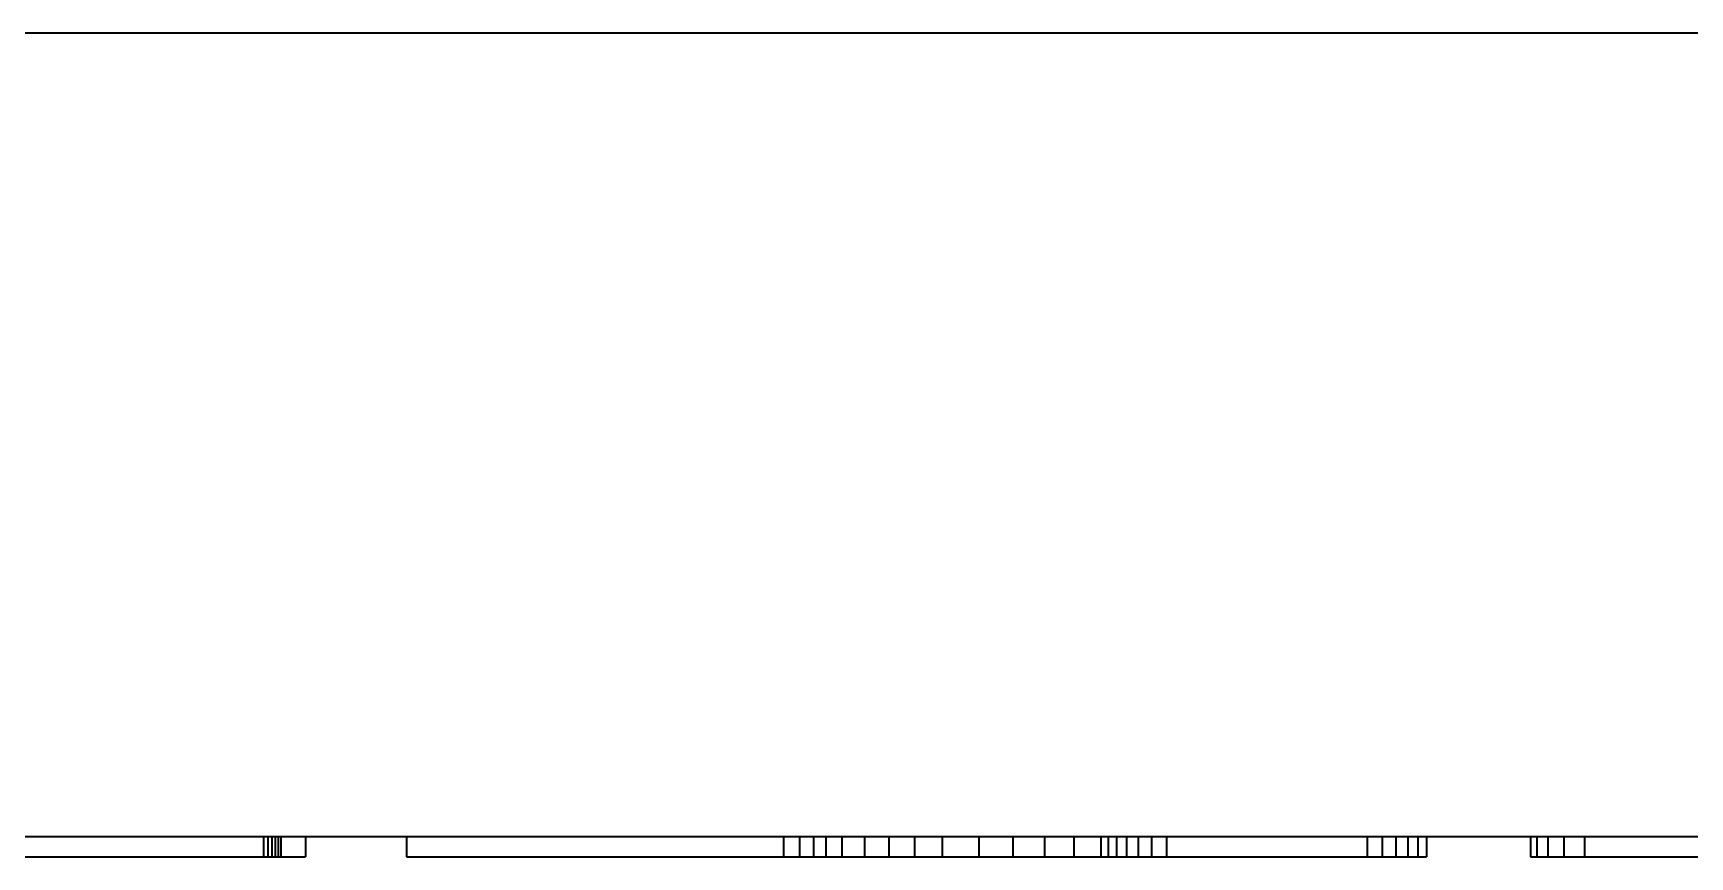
# Model space of a CAD drawing. Header units: millimetres. Extents: x -148 to 148, y -105 to 105.
# Drawn here: x -38.537 to -34.416, y 46.877 to 48.927 of the extents above; entities that cross this region are included whole.
import ezdxf

# ---------------------------------------------------------------- set-up
doc = ezdxf.new("R2010")
doc.units = ezdxf.units.MM
doc.layers.add('粗实线层', color=7, linetype='Continuous', lineweight=35)

msp = doc.modelspace()

# ---------------------------------------------------------------- linework, layer by layer
at = {"layer": '粗实线层', "color": 7, "lineweight": 35, "ltscale": 0.375}
for p, q in [((-30.4461, 48.927), (-45.4461, 48.927)), ((-30.4461, 46.927), (-45.4461, 46.927))]:
    msp.add_line(p, q, dxfattribs=at)
at = {"layer": '粗实线层', "color": 7, "lineweight": 35, "ltscale": 0.00125}
for p, q in [((-37.9634, 46.927), (-37.9634, 46.8771)), ((-37.953, 46.927), (-37.953, 46.8771)), ((-37.943, 46.927), (-37.943, 46.8771)), ((-37.9343, 46.927), (-37.9343, 46.8771)), ((-37.927, 46.927), (-37.927, 46.8771)), ((-37.9209, 46.927), (-37.9209, 46.8771)), ((-37.8591, 46.927), (-37.8591, 46.8771)), ((-37.6081, 46.927), (-37.6081, 46.8771)), ((-36.6707, 46.927), (-36.6707, 46.8771)), ((-36.6308, 46.927), (-36.6308, 46.8771)), ((-36.5957, 46.927), (-36.5957, 46.8771)), ((-36.5654, 46.927), (-36.5654, 46.8771)), ((-36.5254, 46.927), (-36.5254, 46.8771)), ((-36.4689, 46.927), (-36.4689, 46.8771)), ((-36.4085, 46.927), (-36.4085, 46.8771)), ((-36.3441, 46.927), (-36.3441, 46.8771)), ((-36.2758, 46.927), (-36.2758, 46.8771)), ((-36.1846, 46.927), (-36.1846, 46.8771)), ((-36.0996, 46.927), (-36.0996, 46.8771)), ((-36.0208, 46.927), (-36.0208, 46.8771)), ((-35.948, 46.927), (-35.948, 46.8771)), ((-35.8814, 46.927), (-35.8814, 46.8771)), ((-35.8626, 46.927), (-35.8626, 46.8771)), ((-35.842, 46.927), (-35.842, 46.8771)), ((-35.8172, 46.927), (-35.8172, 46.8771)), ((-35.7882, 46.927), (-35.7882, 46.8771)), ((-35.7551, 46.927), (-35.7551, 46.8771)), ((-35.7178, 46.927), (-35.7178, 46.8771)), ((-35.2187, 46.927), (-35.2187, 46.8771)), ((-35.1809, 46.927), (-35.1809, 46.8771)), ((-35.1473, 46.927), (-35.1473, 46.8771)), ((-35.1177, 46.927), (-35.1177, 46.8771)), ((-35.0923, 46.927), (-35.0923, 46.8771)), ((-35.0709, 46.927), (-35.0709, 46.8771)), ((-34.8122, 46.927), (-34.8122, 46.8771)), ((-34.7969, 46.927), (-34.7969, 46.8771)), ((-34.7694, 46.927), (-34.7694, 46.8771)), ((-34.7298, 46.927), (-34.7298, 46.8771)), ((-34.6781, 46.927), (-34.6781, 46.8771)), ((-35.3564, 46.8771), (-35.3064, 46.8771))]:
    msp.add_line(p, q, dxfattribs=at)
at = {"layer": '粗实线层', "color": 7, "lineweight": 35, "ltscale": 0.034466}
msp.add_line((-39.342, 46.8771), (-37.9634, 46.8771), dxfattribs=at)
at = {"layer": '粗实线层', "color": 7, "lineweight": 35, "ltscale": 0.000283051}
msp.add_line((-37.9643, 46.8771), (-37.953, 46.8771), dxfattribs=at)
at = {"layer": '粗实线层', "color": 7, "lineweight": 35, "ltscale": 0.000250053}
msp.add_line((-37.953, 46.8771), (-37.943, 46.8771), dxfattribs=at)
at = {"layer": '粗实线层', "color": 7, "lineweight": 35, "ltscale": 0.000217056}
msp.add_line((-37.943, 46.8771), (-37.9343, 46.8771), dxfattribs=at)
at = {"layer": '粗实线层', "color": 7, "lineweight": 35, "ltscale": 0.000184441}
msp.add_line((-37.9343, 46.8771), (-37.927, 46.8771), dxfattribs=at)
at = {"layer": '粗实线层', "color": 7, "lineweight": 35, "ltscale": 0.000151443}
msp.add_line((-37.927, 46.8771), (-37.9209, 46.8771), dxfattribs=at)
at = {"layer": '粗实线层', "color": 7, "lineweight": 35, "ltscale": 0.001545}
msp.add_line((-37.9209, 46.8771), (-37.8591, 46.8771), dxfattribs=at)
at = {"layer": '粗实线层', "color": 7, "lineweight": 35, "ltscale": 0.001277}
msp.add_line((-37.6081, 46.8771), (-37.557, 46.8771), dxfattribs=at)
at = {"layer": '粗实线层', "color": 7, "lineweight": 35, "ltscale": 0.001283}
msp.add_line((-37.557, 46.8771), (-37.5057, 46.8771), dxfattribs=at)
at = {"layer": '粗实线层', "color": 7, "lineweight": 35, "ltscale": 0.001289}
msp.add_line((-37.5057, 46.8771), (-37.4541, 46.8771), dxfattribs=at)
at = {"layer": '粗实线层', "color": 7, "lineweight": 35, "ltscale": 0.001295}
msp.add_line((-37.4541, 46.8771), (-37.4023, 46.8771), dxfattribs=at)
at = {"layer": '粗实线层', "color": 7, "lineweight": 35, "ltscale": 0.0013}
msp.add_line((-37.4023, 46.8771), (-37.3503, 46.8771), dxfattribs=at)
at = {"layer": '粗实线层', "color": 7, "lineweight": 35, "ltscale": 0.001306}
msp.add_line((-37.3503, 46.8771), (-37.2981, 46.8771), dxfattribs=at)
at = {"layer": '粗实线层', "color": 7, "lineweight": 35, "ltscale": 0.001312}
msp.add_line((-37.2981, 46.8771), (-37.2456, 46.8771), dxfattribs=at)
at = {"layer": '粗实线层', "color": 7, "lineweight": 35, "ltscale": 0.001318}
msp.add_line((-37.2456, 46.8771), (-37.1929, 46.8771), dxfattribs=at)
at = {"layer": '粗实线层', "color": 7, "lineweight": 35, "ltscale": 0.001324}
msp.add_line((-37.1929, 46.8771), (-37.1399, 46.8771), dxfattribs=at)
at = {"layer": '粗实线层', "color": 7, "lineweight": 35, "ltscale": 0.001329}
msp.add_line((-37.1399, 46.8771), (-37.0868, 46.8771), dxfattribs=at)
at = {"layer": '粗实线层', "color": 7, "lineweight": 35, "ltscale": 0.001851}
msp.add_line((-37.0868, 46.8771), (-37.0127, 46.8771), dxfattribs=at)
at = {"layer": '粗实线层', "color": 7, "lineweight": 35, "ltscale": 0.001729}
msp.add_line((-37.0127, 46.8771), (-36.9436, 46.8771), dxfattribs=at)
at = {"layer": '粗实线层', "color": 7, "lineweight": 35, "ltscale": 0.001607}
msp.add_line((-36.9436, 46.8771), (-36.8793, 46.8771), dxfattribs=at)
at = {"layer": '粗实线层', "color": 7, "lineweight": 35, "ltscale": 0.001486}
msp.add_line((-36.8793, 46.8771), (-36.8198, 46.8771), dxfattribs=at)
at = {"layer": '粗实线层', "color": 7, "lineweight": 35, "ltscale": 0.001364}
msp.add_line((-36.8198, 46.8771), (-36.7653, 46.8771), dxfattribs=at)
at = {"layer": '粗实线层', "color": 7, "lineweight": 35, "ltscale": 0.001242}
msp.add_line((-36.7653, 46.8771), (-36.7156, 46.8771), dxfattribs=at)
at = {"layer": '粗实线层', "color": 7, "lineweight": 35, "ltscale": 0.001121}
msp.add_line((-36.7156, 46.8771), (-36.6707, 46.8771), dxfattribs=at)
at = {"layer": '粗实线层', "color": 7, "lineweight": 35, "ltscale": 0.00099926}
msp.add_line((-36.6707, 46.8771), (-36.6308, 46.8771), dxfattribs=at)
at = {"layer": '粗实线层', "color": 7, "lineweight": 35, "ltscale": 0.000877571}
msp.add_line((-36.6308, 46.8771), (-36.5957, 46.8771), dxfattribs=at)
at = {"layer": '粗实线层', "color": 7, "lineweight": 35, "ltscale": 0.000755692}
msp.add_line((-36.5957, 46.8771), (-36.5654, 46.8771), dxfattribs=at)
at = {"layer": '粗实线层', "color": 7, "lineweight": 35, "ltscale": 0.001}
msp.add_line((-36.5654, 46.8771), (-36.5254, 46.8771), dxfattribs=at)
at = {"layer": '粗实线层', "color": 7, "lineweight": 35, "ltscale": 0.001412}
msp.add_line((-36.5254, 46.8771), (-36.4689, 46.8771), dxfattribs=at)
at = {"layer": '粗实线层', "color": 7, "lineweight": 35, "ltscale": 0.001511}
msp.add_line((-36.4689, 46.8771), (-36.4085, 46.8771), dxfattribs=at)
at = {"layer": '粗实线层', "color": 7, "lineweight": 35, "ltscale": 0.001609}
msp.add_line((-36.4085, 46.8771), (-36.3441, 46.8771), dxfattribs=at)
at = {"layer": '粗实线层', "color": 7, "lineweight": 35, "ltscale": 0.001708}
msp.add_line((-36.3441, 46.8771), (-36.2758, 46.8771), dxfattribs=at)
at = {"layer": '粗实线层', "color": 7, "lineweight": 35, "ltscale": 0.002279}
msp.add_line((-36.2758, 46.8771), (-36.1846, 46.8771), dxfattribs=at)
at = {"layer": '粗实线层', "color": 7, "lineweight": 35, "ltscale": 0.002125}
msp.add_line((-36.1846, 46.8771), (-36.0996, 46.8771), dxfattribs=at)
at = {"layer": '粗实线层', "color": 7, "lineweight": 35, "ltscale": 0.001972}
msp.add_line((-36.0996, 46.8771), (-36.0208, 46.8771), dxfattribs=at)
at = {"layer": '粗实线层', "color": 7, "lineweight": 35, "ltscale": 0.001819}
msp.add_line((-36.0208, 46.8771), (-35.948, 46.8771), dxfattribs=at)
at = {"layer": '粗实线层', "color": 7, "lineweight": 35, "ltscale": 0.001665}
msp.add_line((-35.948, 46.8771), (-35.8814, 46.8771), dxfattribs=at)
at = {"layer": '粗实线层', "color": 7, "lineweight": 35, "ltscale": 0.000470543}
msp.add_line((-35.8814, 46.8771), (-35.8626, 46.8771), dxfattribs=at)
at = {"layer": '粗实线层', "color": 7, "lineweight": 35, "ltscale": 0.000515747}
msp.add_line((-35.8626, 46.8771), (-35.842, 46.8771), dxfattribs=at)
at = {"layer": '粗实线层', "color": 7, "lineweight": 35, "ltscale": 0.000619698}
msp.add_line((-35.842, 46.8771), (-35.8172, 46.8771), dxfattribs=at)
at = {"layer": '粗实线层', "color": 7, "lineweight": 35, "ltscale": 0.00072422}
msp.add_line((-35.8172, 46.8771), (-35.7882, 46.8771), dxfattribs=at)
at = {"layer": '粗实线层', "color": 7, "lineweight": 35, "ltscale": 0.000828171}
msp.add_line((-35.7882, 46.8771), (-35.7551, 46.8771), dxfattribs=at)
at = {"layer": '粗实线层', "color": 7, "lineweight": 35, "ltscale": 0.000932503}
msp.add_line((-35.7551, 46.8771), (-35.7178, 46.8771), dxfattribs=at)
at = {"layer": '粗实线层', "color": 7, "lineweight": 35, "ltscale": 0.001037}
msp.add_line((-35.7178, 46.8771), (-35.6763, 46.8771), dxfattribs=at)
at = {"layer": '粗实线层', "color": 7, "lineweight": 35, "ltscale": 0.001141}
msp.add_line((-35.6763, 46.8771), (-35.6307, 46.8771), dxfattribs=at)
at = {"layer": '粗实线层', "color": 7, "lineweight": 35, "ltscale": 0.001245}
msp.add_line((-35.6307, 46.8771), (-35.5808, 46.8771), dxfattribs=at)
at = {"layer": '粗实线层', "color": 7, "lineweight": 35, "ltscale": 0.00135}
msp.add_line((-35.5808, 46.8771), (-35.5269, 46.8771), dxfattribs=at)
at = {"layer": '粗实线层', "color": 7, "lineweight": 35, "ltscale": 0.001454}
msp.add_line((-35.5269, 46.8771), (-35.4687, 46.8771), dxfattribs=at)
at = {"layer": '粗实线层', "color": 7, "lineweight": 35, "ltscale": 0.001455}
msp.add_line((-35.4687, 46.8771), (-35.4105, 46.8771), dxfattribs=at)
at = {"layer": '粗实线层', "color": 7, "lineweight": 35, "ltscale": 0.001353}
msp.add_line((-35.4105, 46.8771), (-35.3564, 46.8771), dxfattribs=at)
at = {"layer": '粗实线层', "color": 7, "lineweight": 35, "ltscale": 0.001148}
msp.add_line((-35.3064, 46.8771), (-35.2605, 46.8771), dxfattribs=at)
at = {"layer": '粗实线层', "color": 7, "lineweight": 35, "ltscale": 0.001045}
msp.add_line((-35.2605, 46.8771), (-35.2187, 46.8771), dxfattribs=at)
at = {"layer": '粗实线层', "color": 7, "lineweight": 35, "ltscale": 0.000943375}
msp.add_line((-35.2187, 46.8771), (-35.1809, 46.8771), dxfattribs=at)
at = {"layer": '粗实线层', "color": 7, "lineweight": 35, "ltscale": 0.000840759}
msp.add_line((-35.1809, 46.8771), (-35.1473, 46.8771), dxfattribs=at)
at = {"layer": '粗实线层', "color": 7, "lineweight": 35, "ltscale": 0.000738525}
msp.add_line((-35.1473, 46.8771), (-35.1177, 46.8771), dxfattribs=at)
at = {"layer": '粗实线层', "color": 7, "lineweight": 35, "ltscale": 0.000636101}
msp.add_line((-35.1177, 46.8771), (-35.0923, 46.8771), dxfattribs=at)
at = {"layer": '粗实线层', "color": 7, "lineweight": 35, "ltscale": 0.000534248}
msp.add_line((-35.0923, 46.8771), (-35.0709, 46.8771), dxfattribs=at)
at = {"layer": '粗实线层', "color": 7, "lineweight": 35, "ltscale": 0.000383568}
msp.add_line((-34.8122, 46.8771), (-34.7969, 46.8771), dxfattribs=at)
at = {"layer": '粗实线层', "color": 7, "lineweight": 35, "ltscale": 0.000686455}
msp.add_line((-34.7969, 46.8771), (-34.7694, 46.8771), dxfattribs=at)
at = {"layer": '粗实线层', "color": 7, "lineweight": 35, "ltscale": 0.000989532}
msp.add_line((-34.7694, 46.8771), (-34.7298, 46.8771), dxfattribs=at)
at = {"layer": '粗实线层', "color": 7, "lineweight": 35, "ltscale": 0.001293}
msp.add_line((-34.7298, 46.8771), (-34.6781, 46.8771), dxfattribs=at)
at = {"layer": '粗实线层', "color": 7, "lineweight": 35, "ltscale": 0.001596}
msp.add_line((-34.6781, 46.8771), (-34.6143, 46.8771), dxfattribs=at)
at = {"layer": '粗实线层', "color": 7, "lineweight": 35, "ltscale": 0.001899}
msp.add_line((-34.6143, 46.8771), (-34.5383, 46.8771), dxfattribs=at)
at = {"layer": '粗实线层', "color": 7, "lineweight": 35, "ltscale": 0.002202}
msp.add_line((-34.5383, 46.8771), (-34.4502, 46.8771), dxfattribs=at)
at = {"layer": '粗实线层', "color": 7, "lineweight": 35, "ltscale": 0.002505}
msp.add_line((-34.4502, 46.8771), (-34.35, 46.8771), dxfattribs=at)

doc.saveas('drawing.dxf')
